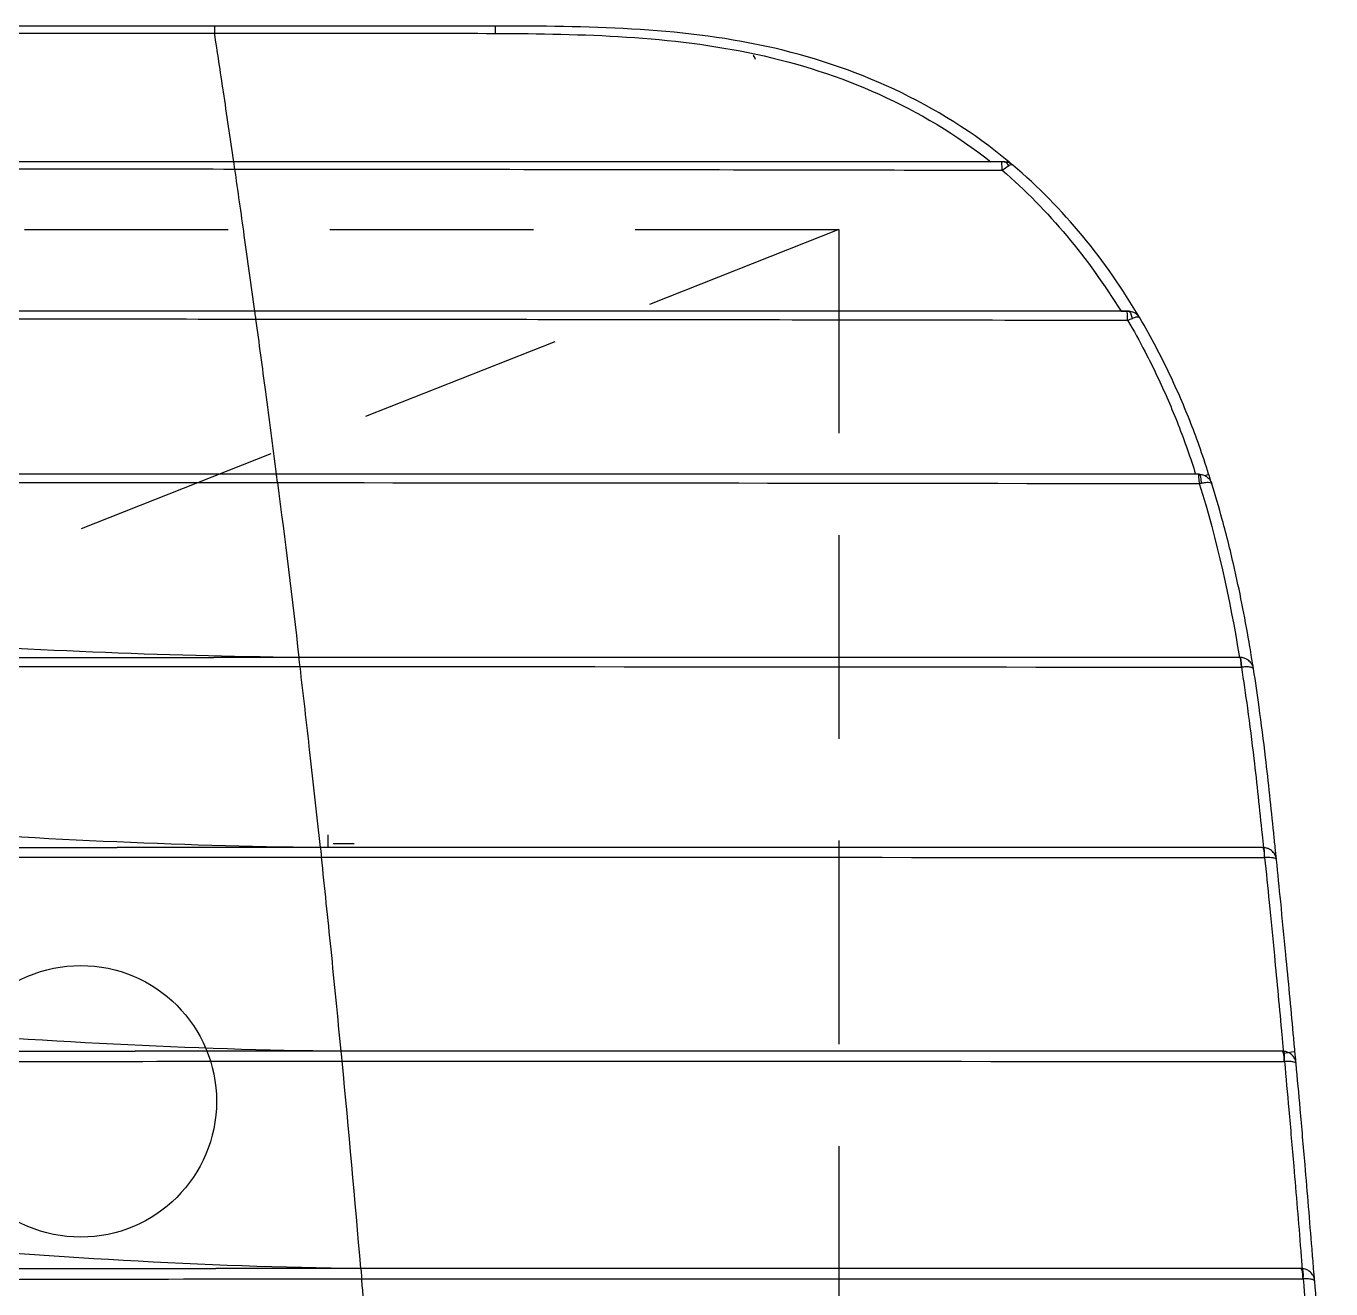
# Model space of a CAD drawing. Header units: millimetres. Extents: x 346859 to 753976, y -86090 to 5333.
# Drawn here: x 432631 to 432721, y -13694.8 to -13607.7 of the extents above; entities that cross this region are included whole.
import ezdxf

# ---------------------------------------------------------------- set-up
doc = ezdxf.new("R2010")
doc.units = ezdxf.units.MM
doc.header["$LTSCALE"] = 60
doc.linetypes.add('HIDDEN', pattern=[0.375, 0.25, -0.125])
doc.layers.add('06-LIGHT', color=4, linetype='Continuous')

# ---------------------------------------------------------------- blocks, each defined once
blk = doc.blocks.new('*U26')
at = {"color": 1, "linetype": 'HIDDEN'}
blk.add_line((39.942, 14.985), (1179.942, 464.985), dxfattribs=at)
at = {"color": 8}
for p, q in [((5.892, 91.5), (5.891, 91.5)), ((7.261, 75.5), (7.26, 75.5)), ((77.19, 60.2), (75.662, 60.2)), ((91.53, 33), (91.528, 33)), ((18.643, 21), (18.641, 21)), ((84.547, 21), (84.542, 21))]:
    blk.add_line(p, q, dxfattribs=at)
at = {"color": 1, "linetype": 'HIDDEN'}
blk.add_lwpolyline([(1179.942, 464.985), (1179.942, 14.985), (39.942, 14.985), (39.942, 464.985)], close=True, dxfattribs=at)
at = {"color": 8, "ltscale": 5}
blk.add_circle((95.792, 79.185), 10, dxfattribs=at)
at = {"color": 8}
for centre, major_axis, ratio, start_param, end_param in [((5.874, 92.301), (0.067, 0.797), 0.161273, 1.629867, 3.14204), ((5.891, 92.3), (0, -0.8), 0.165536, 4.757669, 6.283185), ((7.247, 76.3), (0.052, 0.798), 0.150698, 1.642644, 3.141934), ((7.26, 76.3), (0, -0.8), 0.154906, 4.774382, 6.283185), ((8.696, 61.3), (0.033, 0.799), 0.136296, 1.657406, 3.14181), ((8.704, 61.3), (0, -0.8), 0.139682, 4.79332, 6.283185), ((10.387, 47.3), (0, 0.8), 0.145746, 1.678566, 3.141593), ((10.392, 47.3), (0, -0.8), 0.119511, 4.816375, 6.283185), ((13.432, 33.8), (0, -0.8), 0.265872, 4.896749, 6.283185), ((13.469, 33.8), (0, -0.8), 0.09375, 4.847187, 6.283185), ((18.641, 21.8), (0, 0.8), 0.414276, 1.924747, 3.141593), ((18.726, 21.8), (0, -0.8), 0.065781, 4.887072, 6.283185), ((27.954, 10.8), (0, -0.8), 0.036559, 4.947692, 6.283185), ((27.778, 10.8), (0, 0.8), 0.561889, 2.263316, 3.141593), ((46.085, 2.623), (-0.177, 0.468), 0.136261, 1.898046, 3.142386)]:
    blk.add_ellipse(centre, major_axis=major_axis, ratio=ratio, start_param=start_param, end_param=end_param, dxfattribs=at)
for points, degree, knots in [([(3.703, 108.5), (3.703, 108.5), (3.703, 108.5), (3.739, 107.966), (3.776, 107.432), (3.964, 104.723), (4.121, 102.543), (4.391, 98.909), (4.501, 97.455), (4.706, 94.808), (4.8, 93.614), (4.895, 92.42)], 3, [0, 0, 0, 0, 0.000004, 0.000004, 0.099857, 0.099857, 0.50649, 0.50649, 0.77742, 0.77742, 1, 1, 1, 1]), ([(5.742, 92.264), (5.641, 93.53), (5.541, 94.797), (5.33, 97.527), (5.219, 98.991), (4.948, 102.651), (4.791, 104.846), (4.605, 107.525), (4.572, 108.013), (4.539, 108.5), (4.539, 108.5), (4.539, 108.5)], 3, [0, 0, 0, 0, 0.233824, 0.233824, 0.504066, 0.504066, 0.909668, 0.909668, 0.999996, 0.999996, 1, 1, 1, 1]), ([(4.895, 92.42), (4.895, 92.42), (4.895, 92.419), (4.897, 92.4), (4.909, 92.383), (4.951, 92.351), (4.981, 92.337), (5.076, 92.304), (5.155, 92.288), (5.314, 92.27), (5.389, 92.265), (5.554, 92.26), (5.648, 92.26), (5.742, 92.264)], 3, [0, 0, 0, 0, 0.004579, 0.004579, 0.181838, 0.181838, 0.349144, 0.349144, 0.6109, 0.6109, 0.796796, 0.796796, 1, 1, 1, 1]), ([(4.895, 92.42), (4.896, 92.418), (4.896, 92.416), (4.903, 92.332), (4.92, 92.25), (4.973, 92.098), (5.007, 92.027), (5.114, 91.859), (5.2, 91.768), (5.368, 91.643), (5.446, 91.6), (5.616, 91.534), (5.711, 91.512), (5.807, 91.503)], 3, [0, 0, 0, 0, 0.004579, 0.004579, 0.181841, 0.181841, 0.349149, 0.349149, 0.610898, 0.610898, 0.796793, 0.796793, 1, 1, 1, 1]), ([(4.975, 91.5), (4.975, 91.5), (4.975, 91.5), (5.013, 91.015), (5.053, 90.529), (5.259, 87.986), (5.43, 85.924), (5.724, 82.488), (5.844, 81.113), (6.064, 78.629), (6.164, 77.519), (6.265, 76.41)], 3, [0, 0, 0, 0, 0.000004, 0.000004, 0.096735, 0.096735, 0.506429, 0.506429, 0.779373, 0.779373, 1, 1, 1, 1]), ([(75.094, 92.26), (69.316, 92.26), (63.541, 92.259), (51.832, 92.26), (45.899, 92.26), (33.387, 92.261), (26.808, 92.261), (15.407, 92.262), (10.578, 92.262), (5.759, 92.264)], 3, [0, 0, 0, 0, 0.249054, 0.249054, 0.505367, 0.505367, 0.790188, 0.790188, 1, 1, 1, 1]), ([(7.123, 76.251), (7.015, 77.432), (6.909, 78.615), (6.681, 81.183), (6.561, 82.569), (6.265, 86.033), (6.092, 88.112), (5.889, 90.625), (5.854, 91.063), (5.819, 91.5), (5.819, 91.5), (5.819, 91.5)], 3, [0, 0, 0, 0, 0.232545, 0.232545, 0.504897, 0.504897, 0.913704, 0.913704, 0.999996, 0.999996, 1, 1, 1, 1]), ([(5.891, 91.5), (10.704, 91.5), (15.527, 91.5), (26.916, 91.5), (33.488, 91.5), (45.99, 91.5), (51.918, 91.5), (63.617, 91.5), (69.388, 91.5), (75.162, 91.5)], 3, [0, 0, 0, 0, 0.20974, 0.20974, 0.494552, 0.494552, 0.750903, 0.750903, 1, 1, 1, 1]), ([(75.162, 91.5), (75.16, 91.52), (75.154, 91.561), (75.127, 91.86), (75.105, 92.127), (75.094, 92.26)], 3, [0, 0, 0, 0, 0.333195, 0.666203, 1, 1, 1, 1]), ([(6.265, 76.41), (6.265, 76.409), (6.265, 76.409), (6.265, 76.404), (6.266, 76.399), (6.273, 76.38), (6.285, 76.365), (6.324, 76.335), (6.355, 76.32), (6.454, 76.287), (6.534, 76.271), (6.694, 76.253), (6.769, 76.248), (6.935, 76.244), (7.028, 76.246), (7.123, 76.251)], 3, [0, 0, 0, 0, 0.004554, 0.004554, 0.044272, 0.044272, 0.184889, 0.184889, 0.355045, 0.355045, 0.613023, 0.613023, 0.798214, 0.798214, 1, 1, 1, 1]), ([(6.265, 76.41), (6.265, 76.407), (6.265, 76.405), (6.267, 76.385), (6.269, 76.366), (6.282, 76.282), (6.299, 76.218), (6.349, 76.081), (6.385, 76.009), (6.497, 75.843), (6.583, 75.754), (6.753, 75.633), (6.832, 75.592), (7.004, 75.529), (7.1, 75.508), (7.195, 75.502)], 3, [0, 0, 0, 0, 0.004555, 0.004555, 0.044275, 0.044275, 0.184893, 0.184893, 0.355049, 0.355049, 0.61302, 0.61302, 0.79821, 0.79821, 1, 1, 1, 1]), ([(76.538, 76.23), (76.55, 76.1), (76.574, 75.842), (76.603, 75.557), (76.609, 75.519), (76.612, 75.5)], 3, [0, 0, 0, 0, 0.336886, 0.669865, 1, 1, 1, 1]), ([(6.353, 75.5), (6.353, 75.5), (6.353, 75.5), (6.393, 75.063), (6.433, 74.626), (6.652, 72.249), (6.835, 70.306), (7.146, 67.068), (7.273, 65.773), (7.503, 63.452), (7.606, 62.425), (7.71, 61.4)], 3, [0, 0, 0, 0, 0.000004, 0.000004, 0.093122, 0.093122, 0.506225, 0.506225, 0.781415, 0.781415, 1, 1, 1, 1]), ([(8.584, 61.236), (8.473, 62.333), (8.362, 63.432), (8.123, 65.837), (7.995, 67.144), (7.681, 70.413), (7.496, 72.375), (7.28, 74.722), (7.245, 75.111), (7.209, 75.5), (7.209, 75.5), (7.209, 75.5)], 3, [0, 0, 0, 0, 0.231179, 0.231179, 0.505815, 0.505815, 0.918087, 0.918087, 0.999996, 0.999996, 1, 1, 1, 1]), ([(7.261, 75.5), (23.133, 75.5), (41.409, 75.5), (58.556, 75.5), (76.613, 75.5)], 2, [0, 0, 0, 0.492905, 0.492905, 1, 1, 1]), ([(76.613, 75.5), (76.853, 72.996), (77.325, 68.213), (77.822, 63.45), (78.063, 61.196)], 3, [0, 0, 0, 0, 0.524499, 1, 1, 1, 1]), ([(7.71, 61.4), (7.71, 61.399), (7.71, 61.399), (7.711, 61.391), (7.713, 61.385), (7.722, 61.364), (7.734, 61.349), (7.775, 61.318), (7.809, 61.302), (7.911, 61.268), (7.992, 61.252), (8.153, 61.234), (8.229, 61.23), (8.396, 61.227), (8.49, 61.23), (8.584, 61.236)], 3, [0, 0, 0, 0, 0.004516, 0.004516, 0.060274, 0.060274, 0.189768, 0.189768, 0.363921, 0.363921, 0.61661, 0.61661, 0.800474, 0.800474, 1, 1, 1, 1]), ([(7.71, 61.4), (7.71, 61.397), (7.71, 61.395), (7.714, 61.367), (7.717, 61.341), (7.734, 61.254), (7.751, 61.195), (7.803, 61.061), (7.842, 60.987), (7.959, 60.823), (8.047, 60.737), (8.218, 60.622), (8.298, 60.582), (8.472, 60.523), (8.567, 60.505), (8.663, 60.501)], 3, [0, 0, 0, 0, 0.004516, 0.004516, 0.060277, 0.060277, 0.189772, 0.189772, 0.363924, 0.363924, 0.616606, 0.616606, 0.800469, 0.800469, 1, 1, 1, 1]), ([(7.722, 61.348), (7.751, 61.066), (7.779, 60.783), (7.843, 60.136), (7.88, 59.771), (8.104, 57.556), (8.3, 55.702), (8.664, 52.617), (8.82, 51.383), (9.117, 49.215), (9.254, 48.279), (9.4, 47.346)], 3, [0, 0, 0, 0, 0.060502, 0.060502, 0.138457, 0.138457, 0.534383, 0.534383, 0.798681, 0.798681, 1, 1, 1, 1]), ([(78.141, 60.5), (78.139, 60.518), (78.133, 60.553), (78.103, 60.82), (78.076, 61.07), (78.063, 61.196)], 3, [0, 0, 0, 0, 0.326547, 0.659518, 1, 1, 1, 1]), ([(10.297, 47.217), (10.14, 48.215), (9.993, 49.217), (9.685, 51.46), (9.529, 52.702), (9.161, 55.812), (8.963, 57.683), (8.742, 59.866), (8.71, 60.183), (8.678, 60.5), (8.678, 60.5), (8.678, 60.501)], 3, [0, 0, 0, 0, 0.227114, 0.227114, 0.507581, 0.507581, 0.928515, 0.928515, 0.999968, 0.999968, 1, 1, 1, 1]), ([(78.143, 60.5), (78.394, 58.154), (78.883, 53.684), (79.392, 49.25), (79.637, 47.16)], 3, [0, 0, 0, 0, 0.524989, 1, 1, 1, 1]), ([(9.4, 47.346), (9.4, 47.345), (9.4, 47.345), (9.401, 47.339), (9.402, 47.334), (9.41, 47.313), (9.423, 47.297), (9.464, 47.266), (9.496, 47.251), (9.596, 47.219), (9.677, 47.205), (9.838, 47.193), (9.914, 47.192), (10.082, 47.196), (10.176, 47.203), (10.271, 47.214)], 3, [0, 0, 0, 0, 0.004561, 0.004561, 0.045321, 0.045321, 0.183106, 0.183106, 0.351747, 0.351747, 0.609125, 0.609125, 0.796595, 0.796595, 1, 1, 1, 1]), ([(9.4, 47.346), (9.4, 47.344), (9.4, 47.342), (9.404, 47.321), (9.407, 47.302), (9.426, 47.22), (9.446, 47.158), (9.503, 47.026), (9.544, 46.957), (9.665, 46.798), (9.756, 46.715), (9.934, 46.604), (10.016, 46.567), (10.193, 46.514), (10.29, 46.5), (10.387, 46.5)], 3, [0, 0, 0, 0, 0.00456, 0.00456, 0.045326, 0.045326, 0.183125, 0.183125, 0.351772, 0.351772, 0.609152, 0.609152, 0.796616, 0.796616, 1, 1, 1, 1]), ([(79.637, 47.16), (79.651, 47.038), (79.679, 46.798), (79.71, 46.549), (79.716, 46.517), (79.718, 46.501)], 3, [0, 0, 0, 0, 0.344544, 0.677528, 1, 1, 1, 1]), ([(9.54, 46.5), (9.54, 46.5), (9.54, 46.5), (9.583, 46.239), (9.626, 45.977), (9.989, 43.823), (10.355, 41.933), (11.062, 38.808), (11.371, 37.563), (11.95, 35.447), (12.206, 34.571), (12.479, 33.702)], 3, [0, 0, 0, 0, 0.000005, 0.000005, 0.060466, 0.060466, 0.498822, 0.498822, 0.791344, 0.791344, 1, 1, 1, 1]), ([(13.223, 33.653), (13.126, 33.632), (13.032, 33.616), (12.869, 33.599), (12.797, 33.596), (12.648, 33.602), (12.579, 33.616), (12.506, 33.656), (12.487, 33.676), (12.479, 33.701), (12.479, 33.701), (12.479, 33.702)], 3, [0, 0, 0, 0, 0.244338, 0.244338, 0.46683, 0.46683, 0.78498, 0.78498, 0.994908, 0.994908, 1, 1, 1, 1]), ([(13.432, 33), (13.329, 33), (13.224, 33.017), (13.036, 33.077), (12.949, 33.12), (12.762, 33.247), (12.666, 33.345), (12.546, 33.531), (12.507, 33.612), (12.48, 33.698), (12.479, 33.7), (12.479, 33.702)], 3, [0, 0, 0, 0, 0.244299, 0.244299, 0.466785, 0.466785, 0.784954, 0.784954, 0.994912, 0.994912, 1, 1, 1, 1]), ([(12.485, 33.702), (12.525, 33.572), (12.566, 33.443), (12.641, 33.209), (12.674, 33.104), (12.708, 33), (12.708, 33), (12.708, 33)], 3, [0, 0, 0, 0, 0.553326, 0.553326, 0.999919, 0.999919, 1, 1, 1, 1]), ([(12.708, 33), (12.708, 33), (12.708, 33), (12.927, 32.293), (13.161, 31.59), (13.849, 29.65), (14.335, 28.422), (15.394, 26.005), (15.968, 24.813), (16.965, 22.919), (17.364, 22.202), (17.779, 21.495)], 3, [0, 0, 0, 0, 0.000005, 0.000005, 0.176011, 0.176011, 0.489497, 0.489497, 0.803985, 0.803985, 1, 1, 1, 1]), ([(18.674, 21.661), (18.23, 22.422), (17.804, 23.196), (16.79, 25.146), (16.223, 26.336), (15.178, 28.75), (14.698, 29.975), (14.054, 31.806), (13.856, 32.402), (13.668, 33)], 3, [0, 0, 0, 0, 0.213946, 0.213946, 0.53186, 0.53186, 0.848701, 0.848701, 1, 1, 1, 1]), ([(81.296, 33.617), (81.307, 33.53), (81.318, 33.446), (81.338, 33.295), (81.347, 33.227), (81.361, 33.116), (81.367, 33.072), (81.376, 33.015), (81.378, 33), (81.378, 33)], 3, [0, 0, 0, 0, 0.251918, 0.251918, 0.503947, 0.503947, 0.754391, 0.754391, 1, 1, 1, 1]), ([(81.38, 33), (81.639, 30.968), (82.139, 27.117), (82.646, 23.341), (82.887, 21.575)], 3, [0, 0, 0, 0, 0.525747, 1, 1, 1, 1]), ([(17.779, 21.495), (17.779, 21.494), (17.78, 21.494), (17.795, 21.469), (17.822, 21.451), (17.911, 21.429), (17.983, 21.431), (18.146, 21.461), (18.236, 21.487), (18.33, 21.523)], 3, [0, 0, 0, 0, 0.00621, 0.00621, 0.286125, 0.286125, 0.666926, 0.666926, 1, 1, 1, 1]), ([(17.779, 21.495), (17.78, 21.493), (17.781, 21.491), (17.832, 21.406), (17.894, 21.329), (18.061, 21.176), (18.177, 21.105), (18.408, 21.021), (18.525, 21), (18.641, 21)], 3, [0, 0, 0, 0, 0.006203, 0.006203, 0.286153, 0.286153, 0.666961, 0.666961, 1, 1, 1, 1]), ([(82.887, 21.575), (74.021, 21.583), (65.157, 21.592), (46.459, 21.615), (36.626, 21.63), (24.089, 21.651), (21.381, 21.656), (18.674, 21.661)], 3, [0, 0, 0, 0, 0.413984, 0.413984, 0.873443, 0.873443, 1, 1, 1, 1]), ([(110.143, 21.54), (101.056, 21.554), (91.971, 21.567), (82.887, 21.575), (82.887, 21.575), (82.887, 21.575)], 3, [0, 0, 0, 0, 0.999998, 0.999998, 1, 1, 1, 1]), ([(82.887, 21.575), (82.898, 21.492), (82.92, 21.332), (82.946, 21.149), (82.964, 21.024), (82.967, 21.008), (82.969, 21)], 3, [0, 0, 0, 0, 0.261241, 0.499485, 0.75052, 1, 1, 1, 1]), ([(18.641, 21), (18.643, 21), (18.645, 21), (18.672, 21), (18.699, 21), (18.726, 21)], 3, [0, 0, 0, 0, 0.078683, 0.078683, 1, 1, 1, 1]), ([(19.165, 21), (18.996, 21), (18.825, 21), (18.663, 21), (18.653, 21), (18.643, 21)], 3, [0, 0, 0, 0, 0.941032, 0.941032, 1, 1, 1, 1]), ([(18.726, 21), (21.432, 21), (24.139, 21), (36.672, 21), (46.502, 21), (65.211, 21), (74.089, 21), (82.969, 21)], 3, [0, 0, 0, 0, 0.12646, 0.12646, 0.585568, 0.585568, 1, 1, 1, 1]), ([(19.165, 21), (29.558, 21), (39.955, 21), (61.119, 21), (71.886, 21), (82.76, 21), (82.866, 21), (82.971, 21)], 3, [0, 0, 0, 0, 0.488967, 0.488967, 0.995055, 0.995055, 1, 1, 1, 1]), ([(82.971, 21.001), (83.227, 19.122), (83.718, 15.577), (84.211, 12.129), (84.443, 10.526)], 3, [0, 0, 0, 0, 0.525941, 1, 1, 1, 1]), ([(27.925, 10.614), (27.816, 10.536), (27.707, 10.462), (27.594, 10.389), (27.578, 10.379), (27.516, 10.34), (27.472, 10.313), (27.432, 10.289)], 3, [0, 0, 0, 0, 0.602639, 0.602639, 0.700862, 0.700862, 1, 1, 1, 1]), ([(84.444, 10.525), (84.444, 10.525), (84.443, 10.525), (80.44, 10.529), (76.436, 10.533), (66.941, 10.544), (61.449, 10.552), (50.465, 10.568), (44.974, 10.578), (35.63, 10.596), (31.778, 10.605), (27.925, 10.614)], 3, [0, 0, 0, 0, 0.000001, 0.000001, 0.21248, 0.21248, 0.503983, 0.503983, 0.795486, 0.795486, 1, 1, 1, 1]), ([(27.133, 10.236), (27.133, 10.236), (27.134, 10.236), (27.157, 10.217), (27.188, 10.209), (27.263, 10.215), (27.305, 10.227), (27.377, 10.26), (27.404, 10.273), (27.432, 10.289)], 3, [0, 0, 0, 0, 0.00913, 0.00913, 0.424234, 0.424234, 0.800681, 0.800681, 1, 1, 1, 1]), ([(27.133, 10.236), (27.134, 10.235), (27.136, 10.234), (27.212, 10.171), (27.295, 10.119), (27.465, 10.046), (27.553, 10.022), (27.686, 10.003), (27.732, 10), (27.778, 10)], 3, [0, 0, 0, 0, 0.009114, 0.009114, 0.424228, 0.424228, 0.805411, 0.805411, 1, 1, 1, 1]), ([(27.161, 10.216), (27.161, 10.216), (27.163, 10.214), (27.182, 10.198), (27.235, 10.154), (27.312, 10.09), (27.375, 10.038), (27.41, 10.009), (27.421, 10)], 3, [0, 0, 0, 0, 0.055082, 0.234218, 0.553132, 0.775516, 0.931039, 1, 1, 1, 1]), ([(27.781, 10), (27.763, 10), (27.745, 10), (27.652, 10), (27.583, 10), (27.489, 10), (27.457, 10), (27.427, 10), (27.42, 10), (27.421, 10)], 3, [0, 0, 0, 0, 0.088851, 0.088851, 0.481031, 0.481031, 0.789211, 0.789211, 1, 1, 1, 1]), ([(27.421, 10), (29.992, 7.852), (32.876, 6.061), (38.886, 3.25), (42.024, 2.213), (51.79, 0.072), (58.564, 0), (65.264, 0)], 3, [0, 0, 0, 0, 0.25, 0.25, 0.5, 0.5, 1, 1, 1, 1]), ([(27.778, 10), (27.792, 10), (27.807, 10), (27.864, 10), (27.909, 10), (27.954, 10)], 3, [0, 0, 0, 0, 0.27435, 0.27435, 1, 1, 1, 1]), ([(27.954, 10), (31.805, 10), (35.657, 10), (44.999, 10), (50.49, 10), (61.472, 10), (66.963, 10), (76.477, 10), (80.5, 10), (84.523, 10)], 3, [0, 0, 0, 0, 0.204297, 0.204297, 0.495492, 0.495492, 0.786688, 0.786688, 1, 1, 1, 1]), ([(65.259, 0.536), (58.817, 0.565), (52.323, 0.717), (42.909, 2.744), (39.879, 3.713), (34.07, 6.33), (31.265, 8.001), (28.754, 10)], 3, [0, 0, 0, 0, 0.5, 0.5, 0.75, 0.75, 1, 1, 1, 1]), ([(110.145, 10.493), (101.577, 10.506), (93.01, 10.517), (84.444, 10.525), (84.444, 10.525), (84.443, 10.525)], 3, [0, 0, 0, 0, 0.999998, 0.999998, 1, 1, 1, 1]), ([(84.444, 10.525), (84.466, 10.372), (84.508, 10.08), (84.518, 10.026), (84.523, 10)], 3, [0, 0, 0, 0, 0.526876, 1, 1, 1, 1]), ([(84.525, 10), (84.779, 8.245), (85.259, 4.97), (85.724, 1.899), (85.935, 0.52)], 3, [0, 0, 0, 0, 0.529697, 1, 1, 1, 1]), ([(85.935, 0.52), (85.935, 0.52), (85.935, 0.52), (82.483, 0.518), (79.03, 0.517), (72.138, 0.518), (68.699, 0.521), (65.259, 0.536)], 3, [0, 0, 0, 0, 0.000003, 0.000003, 0.500936, 0.500936, 1, 1, 1, 1]), ([(65.264, 0), (68.703, 0), (72.142, 0), (79.034, 0), (82.487, 0), (85.939, 0)], 3, [0, 0, 0, 0, 0.499048, 0.499048, 1, 1, 1, 1]), ([(110.147, 0.514), (102.076, 0.521), (94.006, 0.523), (85.935, 0.52), (85.935, 0.52), (85.935, 0.52)], 3, [0, 0, 0, 0, 0.999998, 0.999998, 1, 1, 1, 1])]:
    blk.add_open_spline(points, degree=degree, knots=knots, dxfattribs=at)
for points, degree in [([(74.984, 93.578), (75.021, 93.138), (75.057, 92.699), (75.094, 92.26)], 3), ([(4.901, 92.42), (4.926, 92.114), (4.95, 91.807), (4.975, 91.501)], 3), ([(110.14, 92.325), (98.447, 92.283), (86.761, 92.26), (75.094, 92.26)], 3), ([(5.759, 92.264), (5.753, 92.264), (5.748, 92.264), (5.742, 92.264)], 3), ([(5.807, 91.503), (5.835, 91.501), (5.863, 91.5), (5.891, 91.5)], 3), ([(75.162, 91.5), (78.719, 91.5), (82.277, 91.5), (85.837, 91.5)], 3), ([(75.162, 91.5), (75.163, 91.5), (75.163, 91.5), (75.164, 91.5)], 3), ([(75.164, 91.5), (86.809, 91.393), (98.492, 90.636), (110.14, 89.64)], 3), ([(75.164, 91.5), (75.591, 86.417), (76.051, 81.307), (76.538, 76.23)], 3), ([(110.14, 91.5), (102.034, 91.5), (93.933, 91.5), (85.837, 91.5)], 3), ([(6.278, 76.323), (6.303, 76.049), (6.328, 75.775), (6.353, 75.5)], 3), ([(7.136, 76.25), (7.132, 76.25), (7.127, 76.251), (7.123, 76.251)], 3), ([(76.538, 76.23), (53.323, 76.234), (30.152, 76.237), (7.136, 76.25)], 3), ([(110.14, 76.289), (98.93, 76.25), (87.725, 76.228), (76.538, 76.23)], 3), ([(6.353, 75.5), (6.347, 75.537), (6.727, 75.607), (7.195, 75.656)], 3), ([(7.195, 75.502), (7.217, 75.501), (7.238, 75.5), (7.26, 75.5)], 3), ([(7.26, 75.5), (30.261, 75.5), (53.413, 75.5), (76.612, 75.5)], 3), ([(76.612, 75.5), (77.015, 75.5), (77.418, 75.5), (77.821, 75.5)], 3), ([(76.612, 75.5), (76.612, 75.5), (76.613, 75.5), (76.613, 75.5)], 3), ([(76.613, 75.5), (87.776, 75.394), (98.968, 74.75), (110.141, 73.887)], 3), ([(77.821, 75.5), (81.926, 75.5), (86.033, 75.5), (90.143, 75.5)], 3), ([(90.143, 75.5), (90.687, 75.5), (91.231, 75.5), (91.776, 75.5)], 3), ([(110.14, 75.5), (104.016, 75.5), (97.894, 75.5), (91.776, 75.5)], 3), ([(8.593, 61.236), (8.59, 61.236), (8.587, 61.236), (8.584, 61.236)], 3), ([(78.063, 61.196), (54.841, 61.205), (31.659, 61.215), (8.593, 61.236)], 3), ([(110.14, 61.236), (99.44, 61.207), (88.745, 61.192), (78.063, 61.196)], 3), ([(8.663, 60.501), (8.677, 60.5), (8.69, 60.5), (8.704, 60.5)], 3), ([(8.704, 60.5), (31.76, 60.5), (54.93, 60.5), (78.141, 60.5)], 3), ([(77.564, 60.5), (77.564, 60.185), (77.564, 59.87), (77.564, 59.555)], 3), ([(78.141, 60.5), (82.033, 60.5), (85.927, 60.5), (89.822, 60.5)], 3), ([(78.141, 60.5), (78.142, 60.5), (78.142, 60.5), (78.143, 60.5)], 3), ([(78.143, 60.5), (88.798, 60.395), (99.476, 59.846), (110.141, 59.104)], 3), ([(89.822, 60.5), (90.919, 60.5), (92.016, 60.5), (93.114, 60.5)], 3), ([(110.14, 60.5), (104.463, 60.5), (98.787, 60.5), (93.114, 60.5)], 3), ([(9.405, 47.346), (9.45, 47.064), (9.494, 46.784), (9.54, 46.5)], 3), ([(10.297, 47.217), (10.288, 47.216), (10.28, 47.215), (10.271, 47.214)], 3), ([(79.638, 47.16), (56.475, 47.174), (33.349, 47.189), (10.297, 47.217)], 3), ([(110.141, 47.186), (99.968, 47.164), (89.799, 47.153), (79.637, 47.16)], 3), ([(10.387, 46.5), (10.389, 46.5), (10.39, 46.5), (10.392, 46.5)], 3), ([(10.392, 46.5), (33.439, 46.5), (56.561, 46.501), (79.719, 46.501)], 3), ([(13.395, 33.693), (12.086, 37.863), (11.146, 42.172), (10.44, 46.5)], 3), ([(79.718, 46.501), (80.858, 46.501), (81.998, 46.501), (83.138, 46.501)], 3), ([(79.719, 46.501), (79.719, 46.501), (79.72, 46.501), (79.72, 46.501)], 3), ([(81.296, 33.618), (80.757, 37.844), (80.229, 42.165), (79.72, 46.502)], 3), ([(79.72, 46.501), (89.854, 46.397), (100.002, 45.935), (110.142, 45.308)], 3), ([(83.138, 46.501), (84.085, 46.501), (85.032, 46.501), (85.98, 46.501)], 3), ([(110.141, 46.501), (102.084, 46.501), (94.03, 46.501), (85.98, 46.501)], 3), ([(13.395, 33.693), (13.337, 33.679), (13.279, 33.666), (13.223, 33.653)], 3), ([(81.296, 33.618), (58.634, 33.634), (35.995, 33.658), (13.395, 33.693)], 3), ([(12.709, 32.998), (12.704, 33.008), (12.8, 33.051), (12.969, 33.114)], 3), ([(13.432, 33), (13.444, 33), (13.457, 33), (13.469, 33)], 3), ([(13.469, 33), (36.071, 33), (58.714, 33.001), (81.378, 33.001)], 3), ([(110.142, 33.626), (100.523, 33.614), (90.908, 33.61), (81.296, 33.617)], 3), ([(81.378, 33), (90.963, 33.001), (100.551, 33), (110.142, 33)], 3), ([(81.38, 33.001), (81.378, 33.001)], 1), ([(17.789, 21.487), (20.27, 17.248), (23.405, 13.384), (27.133, 10.236)], 3), ([(18.674, 21.661), (18.555, 21.611), (18.436, 21.563), (18.33, 21.523)], 3), ([(27.925, 10.614), (24.483, 13.555), (21.568, 17.121), (19.165, 21)], 3), ([(82.969, 21), (92.025, 21), (101.084, 21), (110.144, 21)], 3), ([(82.971, 21), (82.969, 21)], 1), ([(27.431, 10), (27.431, 10)], 1), ([(84.523, 10), (93.063, 10), (101.604, 10), (110.145, 10)], 3), ([(84.525, 10), (84.523, 10)], 1), ([(65.264, 0), (65.262, 0), (65.26, 0.215), (65.259, 0.536)], 3), ([(85.939, 0), (85.937, 0), (85.936, 0.207), (85.935, 0.52)], 3), ([(85.939, 0), (94.008, 0), (102.078, 0), (110.147, 0)], 3)]:
    blk.add_open_spline(points, degree=degree, dxfattribs=at)

msp = doc.modelspace()

# ---------------------------------------------------------------- block references
at = {"layer": '06-LIGHT', "xscale": 0.9365577351836558, "yscale": 0.9365577351836558, "zscale": 0.9365577351836558, "rotation": 180}
msp.add_blockref('*U26', (432724.458, -13607.679), dxfattribs=at)

doc.saveas('drawing.dxf')
